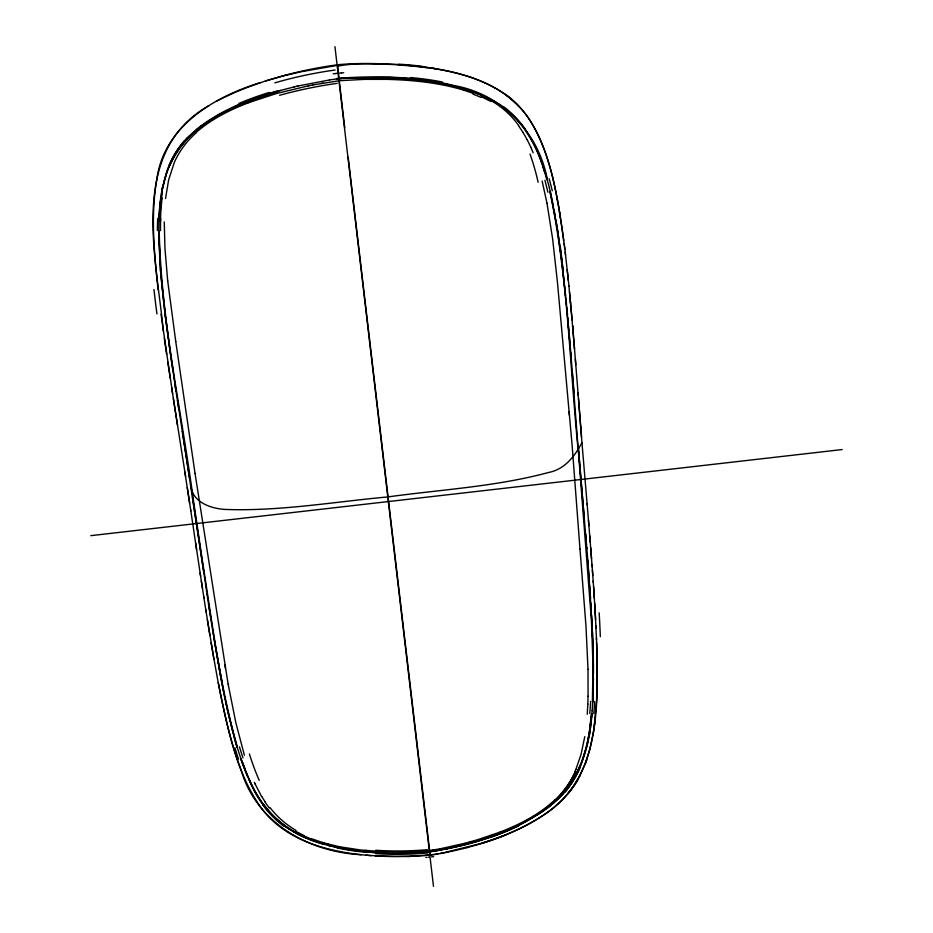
<?xml version="1.0" encoding="UTF-8"?>
<svg xmlns="http://www.w3.org/2000/svg" width="933" height="933" viewBox="0 0 933 933"><rect width="100%" height="100%" fill="white"/><g stroke="black" fill="none" stroke-linecap="round" stroke-linejoin="round"><path stroke-width="1.4" d="M298.525 72.214L337.699 65.31L339.099 78.605C365.818 77.777 402.31 76.634 431.443 81.812C453.356 85.311 475.305 91.072 494.7 102.14C523.46 117.791 538.971 149.117 546.808 179.672M593.983 728.545L596.642 699.75L597.202 665.404M164.255 221.914L164.966 248.586L167.695 280.845M344.254 77.952L339.087 78.978L344.767 127.856M597.213 679.632L597.237 676.763M593.435 678.676L592.968 697.651M339.122 79.025L336.591 79.375M588.047 696.321L588.012 669.334M588.047 696.321L587.802 704.193M587.802 704.193L587.254 714.258M158.902 218.287L160.021 202.706L162.424 187.241M159.45 218.544L162.237 191.417M592.163 710.608L592.968 697.651M159.158 215.535L158.762 233.262M592.397 701.546L593.015 665.439L591.475 621.296M592.852 701.488L593.423 662.663M592.735 702.141L592.852 699.89M159.158 215.546L159.905 205.47M592.163 710.608L591.51 717.885M591.545 713.605C589.178 746.692 579.265 781.959 552.243 803.465M592 713.558C589.644 746.797 579.685 782.216 552.558 803.826A131.063 129.99 -84 0 1 545.642 809.249C512.077 833.379 469.87 845.799 430.101 851.572C470.08 844.423 511.785 833.309 545.373 808.888A130.865 129.78 -84.8 0 0 552.266 803.488M159.905 205.482L162.54 187.755L166.914 171.8M591.347 719.331L587.242 744.312L581.026 764.407M165.538 198.496L168.651 179.859L174.343 162.389A99.073 89.953 13.1 0 1 196.07 132.929M594.391 725.617L594.753 722.702M593.54 731.46L593.994 728.533M584.781 736.65L581.026 754.447L575.906 769.387M593.551 731.449L590.041 748.779M590.053 748.779L585.679 762.914L579.65 776.361M166.914 171.812L168.885 166.634M585.667 762.914L586.682 760.08M581.026 764.407L580.104 766.623M575.148 771.148L575.906 769.387M580.723 427.057L581.959 442.65C574.658 456.33 564.745 469.521 548.103 472.599C495.855 486.653 441.379 489.557 387.965 496.904C334.049 501.826 280.087 511.377 225.786 509.453C211.441 508.847 192.699 502.502 190.822 486.081M578.238 778.915L579.65 776.349M178.191 148.965L180.314 146.061M178.693 149.513L180.815 146.621M568.139 793.365C550.622 813.786 526.247 826.813 501.534 836.493M186.915 138.317C211.476 113.511 245.041 100.379 277.952 90.781M187.381 138.935C211.884 114.234 245.344 101.149 278.151 91.586M196.921 129.465L189.154 136.463A108.834 98.047 8.8 0 0 185.061 140.906M557.398 799.359L561.036 795.721A98.117 97.102 -65.9 0 0 564.792 791.429M557.398 799.359L554.015 802.45M555.088 799.639C539.379 814.497 519.774 824.457 499.761 832.189M195.848 132.731C209.319 120.8 225.401 112.217 241.927 105.324M540.487 812.853L547.274 807.966A126.037 125.01 -71.6 0 0 553.992 802.415M204.444 123.751L220.095 114.001L239.524 104.578M540.487 812.841L516.346 826.475M208.84 105.686C128.497 151.449 156.336 256.004 163.298 330.982M591.464 621.121L572.244 371.684M216.573 101.219C253.531 81.929 298.793 69.8 338.784 64.622C361.258 62.709 383.883 63.502 406.333 65.205C450.557 69.159 501.219 78.757 528.276 117.78C552.872 155.624 558.097 201.785 564.372 245.472M241.927 105.324L248.131 102.852M248.131 102.852L276.39 93.533L308.765 85.754M499.761 832.189L477.871 839.63M490.023 837.146L478.407 840.913M260.389 82.64C214.31 96.6 164.126 126.456 156.966 178.495C150.388 215.325 154.26 252.971 158.074 289.883M265.38 81.031L285.696 75.281M271.935 92.892L269.695 93.568L277.754 91.189M477.871 839.63L464.984 843.269M476.087 841.601L477.241 841.251L471.562 842.896M277.754 91.189L293.907 86.956M279.072 90.816L280.401 90.443M469.602 842.021L470.524 841.764M470.885 843.07L459.409 846.044M440.166 853.602L481.941 843.28A298.327 297.557 -48.7 0 0 505.768 834.977M464.984 843.269L439.42 848.96M466.43 847.677L468.646 847.094M464.261 844.832L465.229 844.587M433.075 856.622L433.11 856.611A2.951 2.892 -82.6 0 1 433.483 856.541L433.635 856.529M463.083 848.517L464.202 848.237M293.895 86.967L294.525 86.804M459.409 846.033L447.607 848.668M294.525 86.816L296.997 86.221M296.997 86.233L297.627 86.081M297.615 86.081L298.245 85.941M298.245 85.941L329.442 79.97M450.079 848.144L451.304 847.887M447.607 848.668L437.6 850.569M308.228 85.871L313.045 84.915M443.117 853.054C477.999 846.044 512.73 835.175 542.726 815.617C601.412 779.475 598.275 703.004 596.642 642.639M313.045 84.915L338.807 80.798M443.373 852.832L434.265 854.605M430.125 851.736L429.063 851.864M439.42 848.96L436.621 849.438M321.092 83.457L323.238 83.095M437.6 850.558L434.113 851.141M438.265 853.753L435.14 854.278M436.387 849.473L433.822 849.893M430.136 851.759L431.687 851.596M431.571 856.832L432.76 856.669M329.442 79.958L336.93 78.897M339.099 78.617L336.638 78.932M430.09 850.43L432.597 850.068M432.201 851.526L432.714 851.339M428.002 857.252L428.865 857.159M433.775 854.488L408.701 856.552L375.241 855.934M434.125 854.43C429.903 855.316 428.399 855.025 423.465 855.806M432.889 850.021L433.705 849.905M338.831 78.232L336.475 78.547M335.53 73.544L336.183 73.462M336.02 73.485L336.673 73.392M333.186 73.835L335.448 73.555M426.544 857.38L425.833 857.45M90.804 535.659L842.196 449.554M428.329 850.628L426.101 850.849M427.524 852.016L429.063 851.876M426.101 850.849L405.972 851.957L383.988 851.724M427.501 851.631C430.626 848.937 430.568 856.727 430.183 853.94M341.396 72.926L343.706 72.739M425.833 852.167L429.786 851.911M341.315 72.937L339.799 73.054M340.288 80.67L364.313 79.375M425.833 852.167L424.142 852.307M415.115 852.89L424.142 852.307M422.264 855.713L395.755 856.611A351.205 350.027 -17.3 0 1 384.256 856.342L365.806 855.188M344.289 78.314L348.825 77.917M348.825 77.929L389.702 77.486M415.115 852.902L407.943 853.182M339.297 78.197C377.667 75.538 416.736 76.401 454.243 85.579C501.453 93.953 538.609 132.253 547.286 179.311M407.943 853.194L393.073 853.322M364.313 79.375L387.253 79.375M398.601 64.622C379.125 64.342 355.811 62.313 337.816 66.173M373.515 63.887L374.844 63.899M393.073 853.333L386.379 853.182M387.253 79.375C412.887 80.075 438.673 82.652 463.316 90.023M386.379 853.194L382.367 853.03M389.702 77.486L396.245 77.777M383.988 851.724L360.966 850.045L339.542 846.779M382.367 853.042L367.754 852.074M393.481 77.637L394.857 77.707M396.245 77.777L410.123 78.757M375.649 852.284C340.557 849.718 302.957 842.662 275.946 818.393C258.616 802.473 248.493 780.431 241.017 758.529M375.626 852.762L350.761 850.115L328.369 845.508M371.311 855.654C331.413 852.447 287.177 842.324 261.741 808.643C235.303 771.871 227.337 726.002 218.217 682.606M364.838 850.441L366.762 850.616M361.223 854.721C309.266 852.226 256.703 823.046 241.367 770.845C225.856 729.594 218.684 685.86 211.08 642.639M422.159 66.756C451.292 70.57 481.183 77.416 505.569 94.595M432.329 68.179L437.46 69.03M441.95 83.165L462.955 88.297L480.367 94.49A137.081 123.786 -11.7 0 1 489.02 98.397L494.56 101.499M339.542 846.767L324.194 843.047L311.295 838.685M339.589 848.027L320.8 843.245L305.056 837.414A126.34 125.617 -68.2 0 1 297.207 833.612M328.906 845.555L332.976 846.558M326.084 843.584L327.984 844.097M325.197 844.633C294.49 837.123 266.71 817.051 252.948 788.233M322.305 842.487L324.194 843.047M463.316 90.023L473.439 93.452M481.381 96.717L490.758 101.417M304.076 835.595L295.469 831.14M297.184 833.647L294.501 832.189M295.166 832.563L295.831 832.936M294.49 832.201L288.764 828.749A98.327 97.872 -69.9 0 1 284.017 825.588M494.56 101.487L498.094 103.621M269.275 808.083L264.785 801.704M263.398 804.864L262.336 803.406M518.468 125.652L523.016 132.346M524.708 128.602L533.07 142.213M261.986 802.916L254.989 791.779L248.61 779.02M261.625 796.595L255.187 784.105M533.058 142.213L535.787 147.694A181.877 168.022 -25.5 0 1 538.213 153.269L543.251 166.506M527.11 139.53L530.714 146.994M252.167 786.717L240.562 758.599M254.347 782.251L255.187 784.105M530.714 146.994L533.163 152.79M247.665 776.909L244.166 768.325M243.338 766.168L235.641 742.528M244.399 755.24L235.874 722.842L228.153 684.227M545.14 172.407L545.572 173.841M237.437 747.321C220.118 686.816 212.409 624.119 202.624 562.109L193.341 499.738C181.41 410.252 161.176 321.267 159.193 230.696M236.982 747.38L227.174 708.917M545.992 175.264L548.604 184.781M235.641 742.54L233.821 735.997M233.238 733.816L230.836 724.393M548.604 184.781L549.374 187.871M552.593 177.282C546.306 152.067 537.478 126.352 519.518 106.922A105.557 97.254 -20 0 0 505.698 94.431M542.143 181.107L546.971 203.149M549.374 187.871L553.479 206.578M552.581 177.282L555.205 188.746M230.218 721.874L225.541 701.348M550.318 191.335L558.097 232.982M549.852 191.673C567.917 275.771 569.503 362.354 577.924 447.653M227.092 708.217L225.016 698.829M555.205 188.758L558.564 206.1M224.491 696.31L225.215 699.47M223.978 693.79L224.76 697.278M224.317 695.085L222.964 688.741M223.873 692.892L221.821 682.828M222.684 686.875L221.261 679.877M556.954 197.423L557.502 200.315M553.98 209.167L555.403 216.969M221.214 679.212L219.617 671.002M221.576 681.125L220.153 673.964M546.971 203.149L552.616 238.79L557.526 283.084L572.186 446.079L579.988 549.012M220.025 672.81L219.08 668.051M219.558 670.244L214.007 638.032M218.544 664.611L218.858 666.384M228.153 684.227L195.044 473.428M218.404 663.806L216.899 655.211M558.552 206.1L559.065 208.98M213.879 658.955L205.703 609.377M216.164 650.919L216.899 655.211M559.054 208.98L562.202 229.075M555.858 219.57L557.293 228.363M215.488 647.502L213.295 633.729M559.543 211.849L560.465 217.564M224.83 664.646L225.471 668.564M212.607 629.437L213.295 634.3M209.89 635.478L207.359 619.827M211.546 623.454L212.584 629.903M211.908 625.145L208.526 604.106M182.297 431.128L203.697 571.661M189.551 477.929L177.492 400.245M211.231 620.853L207.534 597.656M175.101 409.704L185.597 476.483M557.293 228.363L562.191 263.561M178.891 409.809L174.028 378.227M173.363 398.519L177.492 425.133M184.839 471.935L190.822 510.876M171.637 387.358L175.042 409.482M203.697 596.42L206.123 612.001M175.031 384.769L176.022 391.3M187.276 487.551L189.656 503.097M172.617 393.796L161.036 314.258M203.989 598.286L200.129 573.084M191.65 491.504L192.07 494.222M205.575 584.746L207.231 595.067M206.555 591.195L207.884 599.371M201.306 580.862L202.496 588.641M175.742 341.466L195.044 473.428M192.478 496.939L205.96 586.705M174.214 378.868L168.931 343.379M195.627 542.983L200.607 576.186M167.812 362.237L170.203 378.052M175.742 341.466L167.695 280.845M173.048 371.684L170.156 352.009M190.659 509.745L196.606 549.724M558.319 235.093L560.162 248.26M166.622 354.26L164.313 338.294M562.191 229.075L563.789 240.621M169.724 348.301L165.456 317.383M168.5 339.542L166.144 321.955M560.162 248.26L561.654 260.004M166.144 321.955L164.919 312.263M564.15 243.513L565.573 255.047M165.304 316.205L165.409 317.045M564.512 246.405L564.862 249.286M165.281 316.03L160.488 270.78L158.68 235.326M561.654 260.004L562.529 266.453M429.74 851.467L348.184 157.269M164.756 310.946L164.278 306.98M565.211 252.167L568.372 280.553M562.202 264.575L566.424 304.356M164.115 305.662L162.983 295.773M334.947 46.65L433.483 886.35M562.517 267.2L562.821 269.824M562.961 271.13L563.147 272.774M563.264 273.766L565.561 295.621M567.194 269.637L568.943 286.198M162.762 293.802L161.887 285.3M568.862 285.626L572.092 320.007M566.016 299.085L570.285 347.764M569.492 291.842L570.553 303.12M161.666 283.037L160.558 270.64M566.879 308.03L567.486 314.573M569.107 411.605L569.457 415.442M570.401 301.592L571.124 309.558M571.078 308.753L573.2 333.303M567.649 317.442L568.815 330.504M574.518 349.012L572.582 325.629L574.46 348.032M581.959 442.65L587.184 504.776M569.235 334.189L574.052 393.05M578.355 447.467L586.46 544.697M578.273 447.572L584.315 518.643M588.466 520.124L588.91 525.676M587.09 503.54L590.251 542.236M570.634 351.998L571.334 360.43M574.448 348.032L578.273 395.895M575.358 359.193L575.801 364.78M585.691 534.177L586.799 548.884M589.726 535.775L591.557 558.844M587.265 553.526L590.566 598.554M586.752 547.076L587.312 555.263M579.988 549.012L585.982 626.136L588.012 669.346M160.558 270.64L158.657 230.463M590.706 547.753L591.137 553.292M578.017 392.665L581.516 437.111M578.448 398.228L581.061 431.571M587.65 559.567L589.271 581.072M590.951 551.31L592.14 566.879M591.989 564.383L593.283 582.589M592.408 569.935L592.805 575.498M593.213 581.049L594.344 598.31M589.574 585.376L591.755 620.048M593.598 586.6L595.289 614.066M590.729 602.613L591.254 611.243M594.683 603.278L594.997 608.841M595.009 608.841L596.525 639.793M591.604 615.57L592.222 628.959M595.324 614.392L595.627 619.932M591.872 620.492L592.338 631.548M595.919 625.588L596.059 628.41M592.338 629.728L592.595 637.344M592.478 632.586L593.038 649.228M592.723 638.312L593.318 660.331M596.444 637.88L597.05 656.89M593.096 651.444L593.213 655.887M593.33 657.345L593.353 662.558M597.062 656.879L597.108 659.736M597.108 659.724L597.19 665.416M593.388 664.774L593.446 673.509M398.659 64.167A313.978 262.943 -5.2 0 1 422.252 66.301M285.743 75.421A360.919 294.56 -5.6 0 1 298.56 72.354M578.402 779.008A95.982 94.921 -67 0 1 568.279 793.493M518.865 825.763A257.741 256.843 -67.2 0 1 490.14 837.496M554.05 802.497A126.072 125.045 -73.3 0 1 547.309 808.013M564.897 791.534A98.14 97.184 -68.3 0 1 561.083 795.767M580.536 766.798A98.28 97.219 -64.8 0 1 565.34 791.895M542.854 166.657A267.409 246.195 -33 0 1 544.72 172.558M503.458 106.619A107.831 99.504 -22.9 0 1 524.812 128.532M498.152 103.54A107.575 98.42 -16 0 1 503.202 106.945M410.31 77.544A273.789 234.031 -6 0 1 442.324 81.976M237.39 106.654A270.943 228.935 -3.8 0 1 270.15 94.711M196.98 129.535A138.259 123.483 4.6 0 1 204.502 123.821M169.071 166.715A109.056 98.455 10 0 1 185.34 141.116M244.749 768.127A247.245 236.737 46.3 0 1 242.638 762.424M252.295 786.449A167.054 163.683 43.6 0 1 249.682 781.084M284.285 825.239A98.117 97.464 46 0 1 263.771 804.584M288.81 828.702A98.222 97.872 -72.9 0 1 284.099 825.472M367.789 851.596A261.135 260.202 -62.7 0 1 339.67 847.619M591.405 714.293A257.986 246.848 -47.6 0 1 589.166 737.093M530.026 154.097A261.45 241.32 -42.6 0 1 538.108 182.285M522.958 132.381A129.745 120.59 -32.9 0 1 527.017 139.577M491.224 100.717A97.86 90.956 -28.4 0 1 518.678 125.5M473.078 94.186A141.489 124.789 -7.5 0 1 480.985 97.405M160.418 221.634A276.308 254.592 20.7 0 1 162.12 197.936M259.222 780.361A241.262 226.322 46.8 0 1 249.414 753.969M264.96 801.599A116.543 113.896 40.5 0 1 261.811 796.49M295.924 830.358A88.763 87.539 39.3 0 1 269.975 807.546M311.179 839A131.145 129.745 -67.8 0 1 303.936 835.898M578.075 778.81A95.959 94.676 -62.2 0 1 567.987 793.237M501.476 836.376A301.592 300.846 -48.5 0 1 481.894 843.129M398.554 65.042A310.911 259.584 -5.1 0 1 427.139 67.782M505.429 94.769A105.546 96.845 -17.3 0 1 519.424 107.003M590.612 720.742A249.647 237.448 -54.1 0 1 589.843 726.737M587.977 740.417A167.905 163.018 -53.1 0 1 586.67 746.202M579.708 766.448A98.268 96.519 -57.3 0 1 564.582 791.254M516.171 826.125A260.983 260.12 -65.4 0 1 489.872 836.703M367.719 852.435A257.963 256.902 -62 0 1 336.953 847.945M305.033 837.461A126.398 125.605 -68 0 1 297.161 833.694M283.644 826.078A98.327 98.035 -75.3 0 1 262.978 805.167M159.73 214.1A267.374 242.778 25.8 0 1 160.161 207.896M161.502 193.761A183.066 166.715 18.6 0 1 162.599 187.755M168.815 166.61A109.243 99.085 15.8 0 1 184.606 140.556M184.921 140.801A108.858 98.233 9.6 0 1 189.084 136.393M196.851 129.407A138.271 123.669 5 0 1 204.385 123.681M238.906 103.481A274.08 233.996 -3.2 0 1 269.252 92.449M156.931 313.908A1788.083 1430.744 36.1 0 1 153.957 289.475M222.136 682.828A1728.429 1343.753 42.4 0 1 217.786 659.234M599.173 612.841A1944.267 1484.904 -44.6 0 1 600.339 636.714M560.348 246.779A2051.725 1597.109 -37.8 0 1 563.17 270.897M590.612 701.488A355.625 334.574 -51 0 1 589.749 713.488M594.624 701.534A354.458 336.148 -47.9 0 1 593.808 713.675M544.93 180.256A378.157 348.184 -31.7 0 1 547.869 192.221M549.152 178.728A379.556 349.712 -26.7 0 1 552.289 190.787M279.597 95.294A349.513 271.526 -6.5 0 1 337.21 83.352M180.874 146.668A103.82 93.452 9.8 0 1 187.463 138.994M170.086 164.966A107.295 97.044 14 0 1 178.868 149.618M162.004 191.382A139.518 126.76 16.4 0 1 169.899 164.884M157.374 230.579A358.622 328.626 21.2 0 1 157.7 218.369M243.012 757.934A331.716 315.202 44.2 0 1 239.443 746.82M427.337 849.695A339.052 338.038 -20.7 0 1 375.789 850.266M427.617 852.972A339.729 335.973 -8 0 1 375.567 853.613M238.545 759.194A332.556 318.515 42 0 1 234.976 747.893M160.499 230.568A359.998 328.579 25.8 0 1 160.663 218.45M162.96 187.37A138.282 125.337 23.7 0 1 169.503 164.488M169.409 164.453A108.065 97.93 17.6 0 1 178.028 148.86M180.244 146.014A104.356 94.058 10.7 0 1 186.845 138.259M274.862 82.839A349.618 285.836 -5.6 0 1 335.134 70.01M555.345 799.919A88.915 87.725 -59.1 0 0 575.463 771.276A88.915 87.714 -59.1 0 1 555.345 799.908"/></g></svg>
